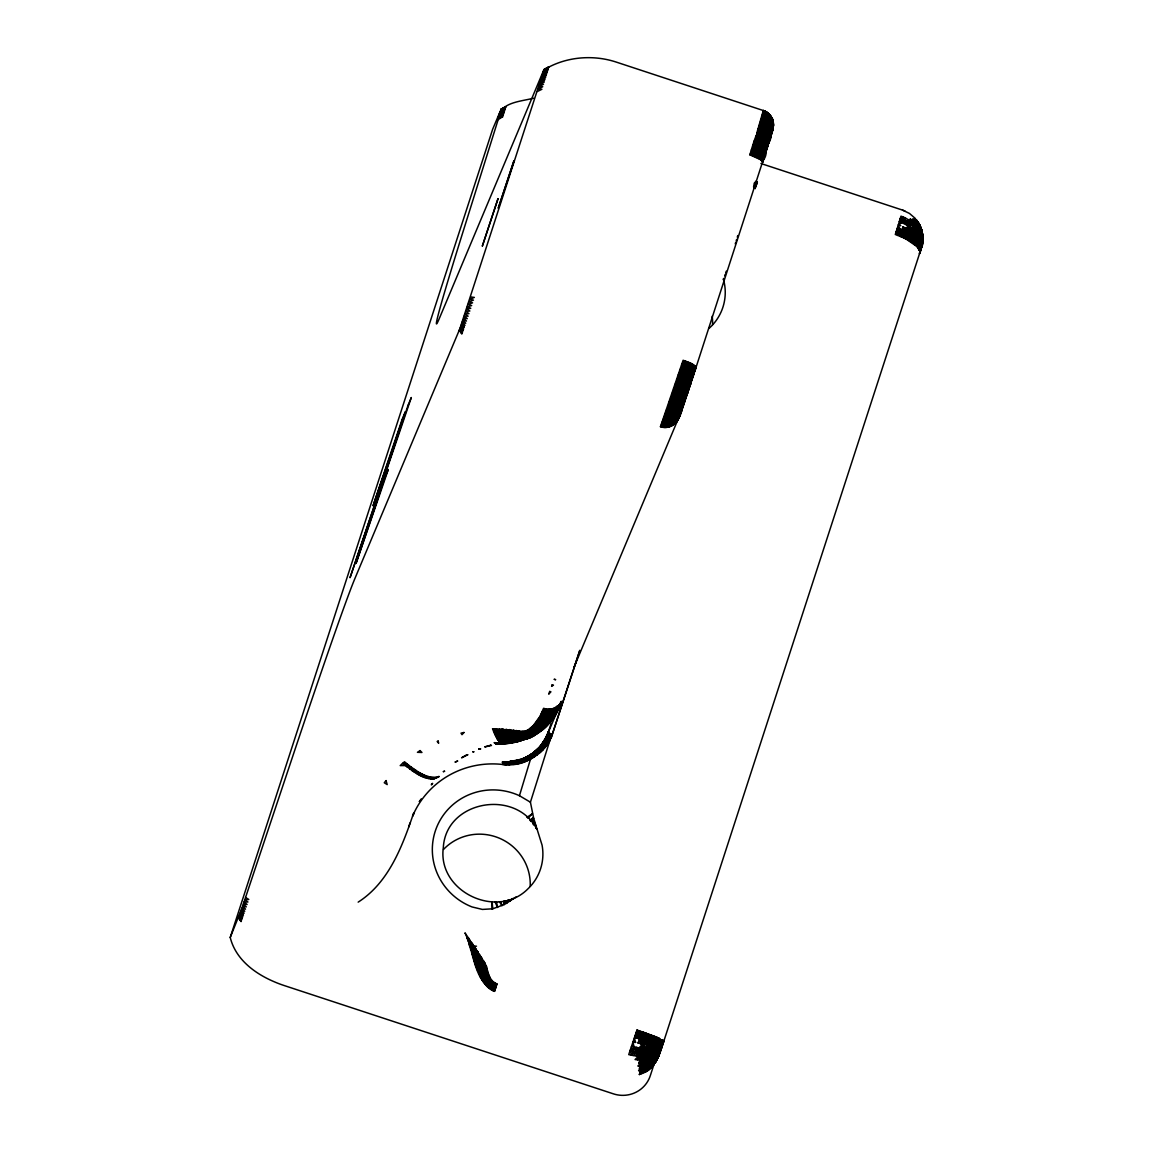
<?xml version="1.0" encoding="UTF-8"?>
<svg xmlns="http://www.w3.org/2000/svg" width="1153" height="1153" viewBox="0 0 1153 1153"><rect width="100%" height="100%" fill="white"/><g stroke="black" fill="none" stroke-linecap="round" stroke-linejoin="round"><path stroke-width="1.5" d="M915.064 219.69C924.403 228.208 924.057 242.101 919.705 253.083L919.935 251.239L916.866 246.526L906.056 239.002L912.945 219.084C923.985 222.803 923.034 239.795 921.146 247.463C924.634 237.878 922.486 226.19 915.237 218.868L910.639 234.664L909.645 234.823L897.135 228.798L900.969 216.159C916.159 221.045 926.479 238.714 919.474 253.819L663.926 1040.871C659.271 1053.77 652.987 1069.278 639.338 1074.538L650.782 1041.908L662.211 1042.528C658.608 1053.712 656.403 1067.649 644.08 1072.708L656.979 1037.296L637.018 1030.004L628.731 1054.62C640.319 1057.416 658.954 1058.598 662.86 1044.013C658.334 1055.341 651.762 1066.453 641.745 1073.731L655.452 1036.677M771.977 132.379L773.49 125.331L772.899 120.258L768.878 113.772L763.315 110.472L756.901 132.725L764.396 136.89L768.085 142.597L762.623 162.314L773.014 127.493L771.328 118.932L764.511 110.933L616.077 62.031C592.411 54.263 564.855 56.828 543.784 69.973L439.365 318.372A265.377 4.67 -71.8 0 1 443.329 296.407L446.442 285.858A265.377 4.67 -71.8 0 1 463.866 229.058L498.168 119.595C498.845 102.141 520.507 101.651 533.551 98.192M913.075 243.24L918.365 222.558L915.237 218.868M555.155 714.37L561.237 701.298C553.656 731.665 522.194 743.656 494.075 742.676C511.961 746.106 521.978 737.358 533.94 726.102L533.94 724.848M556.236 712.583C545.355 735.052 518.994 741.552 496.323 737.502L518.115 738.079L533.19 725.713L540.728 727.831L546.335 726.116C539.373 731.204 529.414 742.907 519.902 737.545L519.196 731.016L492.475 728.797L527.959 733.193L539.258 727.745L543.178 724.675L550.846 716.777L558.369 705.78C548.871 730.843 522.078 745.357 496.049 744.002L496.712 744.319C518.115 743.31 541.276 737.214 553.224 717.555M659.127 1054.62L656.59 1060.645L659.502 1053.611C656.792 1063.023 649.355 1070.95 639.785 1073.443C650.566 1065.358 658.651 1053.683 663.451 1041.173L662.485 1040.28L653.837 1064.853L660.957 1049.518L655.308 1062.807L662.471 1044.085L661.692 1039.963L636.672 1031.07L646.112 1039.79L652.151 1041.289L653.78 1036.014M470.669 949.726L475.122 947.535L485.644 966.704L490.184 979.992L496.294 986.074L492.259 983.869L491.697 980.252L486.537 986.046L484.851 962.957L464.976 932.863C474.214 951.758 473.278 980.857 494.551 991.364L496.986 983.941C488.065 981.001 488.296 969.889 484.851 962.957L476.16 966.819L475.713 956.601L472.687 943.903L469.314 945.561C477.025 956.86 477.832 971.676 486.134 982.687L490.414 986.694L495.242 989.274L495.747 983.451L491.87 990.24L491.034 985.757C480.844 973.694 476.261 957.177 471.635 942.376M762.666 162.04L760.793 159.806C768.46 150.409 774.355 132.725 758.083 128.949L766.255 119.307L770.348 116.972L772.467 119.033L773.519 124.048L772.279 129.972C774.427 126.715 772.755 115.415 769.959 116.784L767.826 112.893L762.724 111.668L763.084 110.861L765.751 111.524C773.793 115.761 774.888 126.196 771.53 133.964M920.786 249.423C926.58 238.109 920.44 212.109 904.082 223.61L899.326 221.679M921.016 248.587C923.481 240.415 923.798 230.672 918.148 223.725L911.937 222.659L906.316 224.821L904.082 223.61L905.624 218.421L899.47 221.203L901.747 222.572L910.539 219.084C919.258 225.469 924.389 237.388 921.175 247.953M536.75 828.949C515.377 788.421 445.793 800.586 443.314 847.642C437.232 891.528 497.102 919.95 527.829 888.949A50.127 48.959 22.8 0 0 542.069 845.12L533.724 818.515L530.423 802.2L549.866 740.457L550.428 733.827L548.352 732.04L551.206 723.248M906.056 239.002L901.588 236.941L905.379 227.89L913.767 224.374L919.417 225.93C924.086 233.266 923.236 242.577 920.483 250.46C924.547 239.68 921.795 226.752 912.945 219.084M475.122 947.535L479.129 963.043L480.614 977.672L488.396 973.838L487.157 986.709L489.549 982.774L483.784 972.051L481.017 956.659L478.942 954.972L473.206 957.783M491.956 908.924L492.158 902.05L492.735 908.795L482.401 909.429L472.067 906.95A61.916 60.475 22.8 0 1 437.059 826.355A61.916 60.475 22.8 0 1 519.441 795.714L530.423 802.2M658.694 1055.759C655.697 1063.772 648.606 1069.869 640.347 1071.973C650.148 1063.787 658.421 1053.165 662.946 1041.188L661.692 1039.963L652.18 1066.741L657.253 1058.987L659.934 1052.415C657.167 1061.336 648.433 1067.274 639.411 1068.413L647.582 1044.748L649.903 1034.529M769.613 140.32C771.717 133.431 765.261 127.306 759.164 125.475L768.302 116.367L771.314 116.741L772.294 121.281L772.467 119.033L771.069 118.024C757.377 124.74 754.12 141.473 749.839 154.79L760.793 159.806L772.841 120.661L769.527 116.006C770.42 114.623 766.356 110.991 766.197 113.325M913.983 243.946L914.776 243.614L913.724 241.755L907.858 233.684L909.544 230.629C929.246 213.709 920.728 269.615 921.939 232.329C920.209 218.45 918.119 241.28 915.986 244.739L914.459 244.306L919.633 224.806L916.851 220.41L916.318 221.491L920.137 228.107L922.112 235.428L920.483 228.236L915.439 226.219L907.526 229.202L904.5 237.1L904.629 238.325L908.29 239.089L917.356 245.402L920.123 251.685C922.948 240.934 915.54 229.951 906.316 224.821L907.858 219.675M492.533 981.174L489.866 984.748L490.313 989.317L494.176 982.543L495.949 987.141L489.549 982.774M544.403 728.004L538.292 729.287L531.879 727.024L533.94 726.102L538.84 720.121L541.016 716.633L541.204 713.88L542.991 712.813L544.807 708.677L547.113 709.095C541.074 724.718 526.762 735.355 512.624 742.662L498.975 741.249L496.842 738.367L502.722 737.978L517.409 741.855M535.078 756.483L545.801 738.093L540.022 746.567L532.369 753.442L533.781 757.276L538.811 752.073L548.424 731.795C544.937 754.581 524.889 767.35 502.622 764.468A88.464 86.403 22.8 0 0 412.615 816.05C401.633 848.089 388.028 883.083 358.165 902.136M766.961 148.78C768.1 142.381 760.677 138.547 755.633 136.746L766.529 122.506L769.57 119.854L772.409 119.465C775.911 131.759 765.88 144.601 762.464 161.391C770.363 151.908 764.28 143.491 754.278 140.997L765.693 125.273L772.236 120.272L772.467 119.033L771.861 117.837L771.328 118.932L770.507 115.646L767.653 114.262L760.98 119.465C771.487 122.146 773.822 134.454 768.792 142.943M911.533 242.159L913.248 236.769C919.979 229.735 925.427 239.305 921.261 245.258L921.117 248.27C922.933 234.866 912.527 222.659 900.176 218.883M468.334 937.591L482.675 967.972L483.986 982.788L490.083 977.802L491.092 989.793L492.562 985.484M537.658 749.061L539.633 752.823C545.066 747.994 551.033 741.826 551.538 734.216L547.3 744.579L544.663 742.849L544.101 741.076L530.539 759.049L519.441 795.714M468.19 941.208L469.891 940.372C473.249 955.088 476.708 970.667 485.471 983.25L485.37 984.576L491.149 979.546L492.677 990.629L494.003 987.588L493.426 981.996L491.884 982.068M525.004 734.807L522.727 735.427L493.844 732.414L506.758 732.501L522.309 734.62L522.05 731.607C535.064 729.474 545.917 720.092 552.258 708.85L557.519 706.486C548.929 731.218 522.871 742.763 498.442 740.615L514.382 741.076L513.33 730.036L526.445 737.315L530.063 737.589L535.093 734.836L531.158 734.62L525.854 731.679L519.196 731.016L528.233 736.363L531.317 736.738L534.084 735.556M901.588 236.941L897.711 235.428L899.801 228.856L898.374 224.806L900.781 225.685L898.562 224.215L901.747 222.572L903.303 217.34L900.277 218.508L902.583 219.776M492.85 982.932L488.483 987.948L489.117 975.784L482.285 980.468L477.457 951.095M639.338 1074.538L645.017 1070.287L653.146 1061.019L659.876 1050.152L663.926 1040.871L661.635 1042.716L656.72 1042.86L637.018 1038.204L639.454 1030.811L650.004 1040.799L647.582 1044.748L636.341 1055.903L639.065 1047.933L645.709 1040.712L647.986 1033.809M542.184 743.901L542.732 745.847L544.908 747.519L548.987 733.149C542.357 752.419 521.732 765.318 502.622 764.468M494.752 984.186L494.868 982.976M770.982 135.823L773.447 124.005L762.191 161.031L766.096 151.403M921.434 247.146L921.679 241.424L915.857 240.213L909.645 234.823L909.544 230.629L903.13 226.723L899.916 235.097L900.089 236.336L904.5 237.1L906.762 239.377L908.29 239.089L909.645 234.823L915.684 245.373L917.356 245.402L921.535 229.577L921.016 230.485L918.365 222.558M922.141 243.816L921.42 239.118L915.972 239.55L908.002 232.877L897.538 227.516L905.177 235.226L908.78 240.487L910.005 240.127L911.446 235.255L911.418 232.171L909.544 230.629M540.022 746.567L542.486 750.344M486.998 983.091L487.344 970.278L478.927 974.199L478.207 966.027L474.272 961.299L481.651 957.653L484.707 971.604L488.728 980.396L487.805 987.343L489.866 984.748M539.633 752.823L543.049 749.796L548.569 732.804L542.169 744.982L535.035 752.693L526.272 758.544L516.371 762.234L516.933 763.906L521.098 762.94C534.286 757.492 544.158 746.51 549.577 733.481L548.194 743.31M922.342 243.067L922.386 238.902L920.944 236.826L918.062 236.668L914.689 238.138M911.446 235.255C928.381 224.374 920.267 246.151 919.474 253.819L922.486 242.289L921.146 247.463L921.261 245.258L918.826 244.638L915.857 240.213L916.087 237.359L914.704 235.558L911.418 232.171L909.789 234.045M656.979 1037.296L658.363 1037.887L657.83 1040.092L646.3 1071.483L655.668 1059.996L661.548 1047.818C659.257 1057.892 648.562 1063.225 638.906 1063.109L645.709 1040.712M643.374 1032.166L640.506 1043.638L653.881 1044.892L661.635 1042.716L659.444 1038.363L655.279 1037.527L654.731 1036.388L653.592 1036.907L652.857 1035.653L651.531 1036.172L647.582 1044.748M535.107 751.352L535.597 753.817L537.327 754.884M916.923 220.439L912.441 236.077L917.356 245.402L916.866 246.526L918.235 246.641L922.169 232.07L921.665 232.935L920.44 227.444L916.649 220.756L920.137 228.107L920.613 227.127M920.627 244.94L919.128 249.725L917.903 242.26L916.981 241.597L918.566 248.688C920.685 244.767 923.351 226.002 922.746 239.738M921.305 247.29L921.953 244.796L921.146 247.463M773.447 124.005L765.52 133.287L751.064 155.194L764.598 110.962L763.935 112.115L768.878 113.772L771.861 120.085L772.395 119.004L772.856 123.746L773.346 122.722L773.144 121.454L772.841 127.522L773.49 125.331L772.957 126.268L773.346 122.722L761.83 160.642L766.14 150.798M772.279 129.972C777.684 115.631 755.374 150.207 752.26 155.626L765.751 111.524L767.653 114.262L754.552 156.534L772.899 128.718L773.447 125.706L772.236 120.272L760.13 159.359C766.759 147.598 781.575 124.293 761.715 116.986L766.601 113.527L766.774 112.144M767.84 113.398L767.249 114.075L768.229 114.896L768.878 113.772L767.84 118.038L755.647 157.01L772.899 128.718L772.582 130.116M770.593 115.689C769.945 129.785 761.874 144.312 758.559 158.422L771.271 134.771M771.933 117.865L759.38 158.898C766.63 148.593 779.082 128.026 760.13 122.29L767.321 115.545L769.714 115.141L770.68 117.837L771.314 116.741M505.908 763.517L506.196 764.713L502.492 764.007L512.926 762.926L515.838 764.093L516.486 762.767L523.073 760.029L532.369 753.442L529.472 755.301L530.539 759.049M919.935 251.239L920.728 247.016L919.777 252.651M579.772 650.623L551.264 737.531L547.257 735.873L548.352 732.04C544.562 744.305 534.92 754.437 523.03 759.193L529.472 755.301C521.574 760.461 512.278 763.358 502.405 762.32L502.521 761.744C521.055 763.661 540.238 752.635 547.142 735.196L558.931 707.149C551.855 723.479 537.615 736.868 519.571 739.087L500.474 732.27L493.369 731.247L506.527 731.449L523.419 733.625M522.05 731.607L526.907 732.486C535.352 727.139 543.265 718.795 544.807 708.677L543.567 708.317L540.022 716.272L533.19 725.713M523.246 758.314L519.729 760.375L527.757 756.209M549.577 733.481L546.234 746.077M519.974 759.438C513.935 760.504 517.495 762.133 520.997 759.092L523.102 758.775M519.816 759.928L510.159 761.211L509.424 762.349L516.616 760.317M753.601 186.973L753.803 185.921L755.258 188.516L753.601 186.973L755.59 187.478L757.362 181.929L755.431 181.381M680.284 413.956C678.05 421.234 669.1 424.304 662.312 421.825C677.272 406.231 686.885 386.356 695.749 366.87L692.276 378.76L678.353 374.826L686.712 361.538L664.214 427.446C681.625 412.414 688.701 388.921 695.908 367.778C693.933 363.195 687.361 362.215 683.124 360.255L660.438 426.711C668.682 429.738 677.978 423.915 679.722 415.484L677.258 421.018L680.284 413.956L574.021 667.198M753.99 184.898L756.238 185.474L755.1 183.125L756.829 183.601L756.094 182.433L757.103 182.736L756.296 181.597L755.114 186.224L755.921 186.455L754.307 182.952M651.733 1035.221L651.531 1036.172L657.325 1041.505L658.781 1041.735L659.588 1039.156M770.535 116.136L757.651 157.961L771.458 133.705M763.762 158.768L760.807 154.516L751.381 150.049L767.48 126.931L771.501 123.011L773.36 123.169M516.025 896.948L507.118 902.842L505.014 900.839L504.106 904.629L492.735 908.795M552.676 718.29L546.191 721.158L537.918 719.746L547.113 709.095M764.886 155.309C764.799 149.515 757.305 147.353 752.851 145.451L766.63 126.081L772.669 121.454L761.355 160.238L768.114 145.004M766.601 113.527L753.428 156.073L767.019 134.959L773.014 127.493M769.527 116.006L756.685 157.485L772.669 129.914M529.486 759.683L542.083 744.204M737.761 235.572L737.3 237.187M660.928 1049.446L662.182 1045.973C659.502 1057.719 645.55 1061.264 635.087 1059.521L646.199 1048.826L652.151 1041.289L641.861 1031.632L638.07 1043.061L640.506 1043.638L641.846 1039.66L635.966 1033.203L659.228 1040.467L662.946 1041.188L663.22 1040.222M910.539 219.084L907.526 229.202L908.002 232.877M920.973 247.866L921.838 244.998M540.296 752.448L548.338 732.27M736.219 240.79L736.623 239.449M770.017 138.475L767.912 145.768M920.728 247.016L919.546 250.806L918.826 244.638L920.08 248.327M907.858 233.684L905.379 227.89L904.442 230.903L903.448 231.321L902.165 229.822M735.254 243.874L735.758 242.274M768.215 144.226L765.952 151.965M916.087 237.359L919.056 243.096L919.935 249.711L914.07 237.547L914.704 235.558M526.417 756.93L526.388 759.005L539.921 746.885M918.264 241.15L917.903 242.26L915.972 239.55M920.166 250.46L920.613 249.091M661.981 1039.718L650.306 1075.663A29.488 28.796 22.8 0 1 613.41 1093.851L284.142 985.527A63.04 33.999 18.9 0 1 273.333 981.376C254.02 972.988 235.543 958.936 230.225 937.475L492.634 129.309L501.18 109.074L505.691 106.797L501.195 109.304L505.706 107.042L501.108 109.708L505.605 107.503L500.95 110.313L505.432 108.195L500.733 111.12L505.187 109.088L500.445 112.115L504.87 110.198L500.099 113.282L504.481 111.524L499.696 114.637L504.034 113.023L499.235 116.136L503.515 114.723L498.73 117.793L502.939 116.583L498.168 119.595M230.225 937.475L242.015 908.045L290.859 761.902A265.377 4.67 -71.8 0 1 317.161 684.017L323.085 666.765A265.377 4.67 -71.8 0 1 354.865 578.633L459.845 328.792L544.115 69.396L548.597 67.09M552.301 719.832L556.74 706.155M695.908 367.778L763.834 157.975M755.258 188.516L755.114 186.224L753.961 188.17M639.238 1070.892L650.912 1034.933M555.76 713.275C546.983 728.336 530.539 735.989 515.146 742.316L512.235 740.803L509.698 729.575L521.776 735.066L521.3 736.522L522.655 737.329L528.016 738.482M551.264 737.531L579.757 650.335M691.123 382.364C690.359 390.939 680.054 385.304 675.154 384.497L688.932 362.474L666.765 427.374L676.148 416.19L687.102 393.807L691.123 382.364L686.756 382.378L676.753 379.697L687.851 361.999L665.483 427.46L671.06 422.214L677.157 413.351L689.926 385.967L684.781 400.653L678.641 403.593L669.115 402.411L692.665 364.362L671.637 425.961L676.422 419.577L682.677 406.764L687.592 392.928L686.208 394.528L682.389 395.45L672.04 393.793L690.935 363.426L669.273 426.884L678.05 415.051L686.467 396.243C683.325 401.575 675.456 399.529 670.542 398.203L691.843 363.901L670.469 426.466L677.186 417.472L685.386 399.399C684.522 407.975 674.13 408.825 667.746 406.389L681.135 386.154L693.414 364.824L672.747 425.356L678.814 415.93L684.363 402.383C683.369 410.9 673.15 412.702 666.463 410.108L679.607 390.752L694.077 365.27L673.799 424.65L678.079 417.948L683.412 405.164C682.245 413.567 672.242 416.276 665.267 413.538L678.094 395.22L694.639 365.703L674.779 423.857L681.682 410.079C679.376 417.069 670.469 418.928 664.171 416.651L679.247 395.364L695.115 366.106L676.523 422.027L684.32 401.215L695.475 366.495L675.687 422.978L678.295 418.957M542.011 750.012L546.104 743.901L550.428 733.827L549.923 737.574L550.774 738.554M631.685 1046.002C640.434 1048.985 661.606 1052.285 662.946 1041.188M689.58 386.442L692.333 378.703M408.724 826.96L410.021 822.968M663.134 1043.047L663.58 1041.923C659.487 1056.191 641.039 1052.862 630.057 1050.787L631.368 1054.836L632.723 1050.916L636.6 1047.4L633.847 1055.442L645.291 1044.488L646.112 1039.79L634.914 1036.388L637.018 1038.204L639.266 1037.786L635.62 1034.284L658.781 1041.735L651.416 1052.185L637.868 1066.049C647.337 1065.833 657.469 1060.544 660.424 1051.046L657.686 1057.805L650.364 1068.5L660.727 1039.588L661.966 1041.923M773.058 127.839L772.611 128.761C772.899 122.463 768.201 116.727 762.32 114.882L765.491 112.879M687.592 392.928L677.142 415.656L668.034 427.186L689.97 362.95L673.583 389.21L683.815 391.198L686.943 390.896L688.745 389.498L687.404 393.389M630.259 1050.167L632.723 1050.916L634.136 1046.751L632.882 1042.456L635.606 1042.384L634.366 1038.046L637.018 1038.204M725.713 272.857L726.289 271.171M689.926 385.967L687.102 393.807M724.66 275.898L725.165 274.443M685.141 400.048L686.467 396.243M685.386 399.399L682.677 406.764M681.322 411.03L682.504 407.744C681.668 417.055 671.622 422.733 663.177 419.418L677.805 399.63L693.775 370.228L681.567 365.069L684.349 360.658L661.663 427.071C676.278 416.564 683.023 398.434 690.546 382.71M683.412 405.164L680.861 411.952M661.62 1047.457L662.86 1044.013M547.257 735.873L548.439 732.616M723.407 279.415L723.781 278.392M678.44 418.798L679.247 416.709C676.465 423.31 668.12 426.206 661.548 423.857C677.69 408.45 687.13 387.379 695.908 367.202C687.635 388.114 678.238 410.482 660.928 425.486C671.219 429.334 680.472 419.937 681.682 410.079M661.548 1047.818L655.077 1061.596L648.404 1070.085L657.441 1044.445L656.72 1042.86L658.781 1041.735M660.957 1049.518C658.478 1060.284 649.759 1069.263 638.589 1070.633L651.2 1057.993L661.635 1042.716M762.623 161.737L763.848 158.393M690.849 382.623L695.965 367.504L694.726 371.396L693.775 370.228M679.391 416.06L680.947 412.154L678.786 417.66L679.304 416.593M677.892 419.937L679.722 415.484M413.307 814.508L413.74 813.398L412.615 816.05L413.74 813.398M493.801 986.233L492.648 986.867L494.695 987.89L493.484 990.975L492.648 986.867L491.034 985.757L491.654 984.821M548.41 736.882L543.366 746.438L538.811 752.073L538.682 753.774L531.735 758.53M917.802 247.621L918.235 246.641M662.471 1044.085L663.782 1041.073M534.17 734.965C545.989 727.413 555.674 716.46 560.444 703.143C554.708 712.943 543.582 740.975 528.189 730.123M544.807 708.677L541.91 712.453L544.086 713.087L545.931 708.922M907.887 239.983L908.29 239.089M765.664 111.481L765.088 112.677L763.315 110.472L763.935 112.115M769.7 114.651L769.137 115.804L768.575 114.104M922.328 237.936C923.784 234.78 921.333 244.926 922.429 242.274M909.631 240.963L910.005 240.127L907.123 236.264L899.801 228.856M547.156 735.254L545.801 739.03L549.318 741.379M640.03 1059.881L650.595 1048.812L655.538 1041.966L646.516 1033.275L637.58 1059.78L648.447 1048.884L653.91 1041.663L645.406 1032.872M677.661 420.009L678.829 417.862M662.211 1042.528L653.102 1057.157L641.025 1070.143M680.083 414.143L680.558 413.163M546.825 744.319L548.511 741.004L549.866 740.457M540.022 716.272L541.016 716.633L542.991 712.813M527.959 733.193L538.999 724.156L548.583 709.181L552.258 708.85C546.983 722.686 534.877 734.908 519.902 737.545L499.797 730.022L492.922 730.051C502.232 730.253 510.347 736.061 519.297 737.142L518.115 738.079M545.801 738.093L533.464 756.945M558.369 705.78C552.618 716.2 545.484 726.462 535.323 733.02M919.561 224.777L919.056 225.801L916.851 220.41M541.016 716.633C547.992 719.328 556.899 715.984 558.499 707.971C550.226 725.943 532.441 737.488 513.878 742.056M514.382 742.446L530.063 737.589M749.839 154.79L764.641 132.509L772.697 123.818L773.159 127.68C773.663 121.67 768.907 115.026 762.796 113.167L766.86 112.187M660.352 1043.566L649.168 1058.685L639.411 1068.413M491.034 985.757L489.175 988.51L489.319 984.186L490.558 983.855M521.963 732.602L524.889 732.256L528.896 734.879C543.063 730.743 553.916 718.377 559.291 704.829C552.806 717.858 541.737 731.045 526.878 733.769L521.113 738.237M659.444 1038.363L658.219 1038.622L660.669 1042.889L640.319 1065.848M552.719 718.132L545.283 726.779L536.433 733.034M645.291 1044.488L647.698 1041.217M528.276 760.288L529.89 758.126L527.31 760.692L526.806 759.942L537.557 749.407M662.485 1042.427L663.451 1041.173M558.009 708.749L552.618 712.684L544.086 713.087M638.07 1043.061L640.982 1039.415M546.306 713.433L539.763 720.452L536.462 723.277L535.641 722.902L548.583 709.181C544.62 721.49 534.127 733.222 521.3 736.522L510.491 734.706L494.81 734.591L519.772 736.767L501.699 728.941L499.797 730.022L500.82 733.337L503.53 739.491L506.556 743.137M503.76 901.07L504.106 904.629L507.118 902.842L507.969 900.032L509.9 901.055L512.062 898.648L513.474 898.663M439.005 776.502C426.696 784.213 412.298 770.377 402.584 763.387L400.206 765.592L409.07 765.563C417.53 771.443 428.066 780.077 439.005 776.502L433.845 779.01L435.229 777.511L432.332 779.039L433.715 777.511L430.689 778.895L432.087 777.353L428.93 778.592L430.343 777.036L427.071 778.131L428.512 776.56L425.126 777.497L426.581 775.911L423.079 776.704L424.563 775.119L420.96 775.767L422.488 774.167L418.77 774.672L420.341 773.072L416.536 773.447L418.15 771.833L414.258 772.063L415.916 770.449L411.938 770.564L413.653 768.936L409.603 768.936L411.362 767.307L407.254 767.192L409.07 765.563L404.501 761.758L402.584 763.387L406.778 763.718L404.919 765.333M527.843 818.255L532.47 813.701L526.863 817.376M543.899 728.307C540.57 732.515 534.3 730.858 530.452 728.321C539.301 724.733 546.392 717.209 551.062 709.052C547.761 719.847 539.042 727.874 530.106 734.259L527.887 734.375L519.441 740.37L515.593 741.509M639.065 1047.933L631.368 1054.836M638.906 1063.109L655.74 1044.719L655.192 1042.687L657.037 1042.197L649.687 1035.509L650.854 1034.875M471.851 944.307L483.698 967.554L484.822 983.783L489.362 979.819L489.65 976.966L483.136 981.693L480.974 962.121L478.942 954.972L479.706 954.569M708.965 328.461L710.19 327.337A50.127 48.959 22.8 0 0 724.415 283.508L723.349 278.968M540.671 731.146L541.824 730.123L537.255 733.596M533.421 817.362L529.933 820.46L533.724 818.515L530.812 821.397L534.459 821.109L532.729 823.79L535.122 823.386L533.493 824.77L535.583 824.971L535.886 828.358M526.806 759.942L524.73 761.758L520.291 762.81M652.771 1042.298L649.788 1044.906L649.615 1041.663M529.342 755.705L530.913 754.365M531.158 734.62C541.189 727.139 552.229 719.429 556.596 707.12L544.764 724.531L532.196 734.865M903.563 237.806L904.5 237.1L896.861 229.663L897.135 228.798L906.445 238.08M647.755 1034.832L648.735 1034.082M521.877 733.582L516.285 730.498L517.308 738.684L515.694 739.851L497.894 739.923C531.216 743.642 506.743 739.419 496.842 738.367M533.94 726.102L544.072 717.353L549.822 709.167C546.681 719.688 538.437 728.35 529.025 733.784M496.986 983.941L495.905 984.72L496.64 984.993M534.17 732.861C543.438 726.707 550.846 717.627 555.602 707.683C549.952 717.613 542.847 727.889 531.778 732.141M493.426 981.996L495.098 986.838L494.003 987.588L494.882 990.326L489.794 987.617L485.471 983.25M643.1 1033.218L644.224 1032.454M660.02 1041.88L658.233 1042.961L658.983 1044.056M519.109 734.922L506.124 729.229L508.286 737.963L511.096 742.662L494.738 743.181L513.258 741.869L511.831 742.273M532.974 732.573C545.369 727.154 554.391 716.099 559.911 704.007C554.478 717.497 543.841 729.085 530.106 734.259M533.205 734.98L543.366 728.581L549.39 722.527L543.178 724.675L536.462 723.277M660.438 426.711L666.074 422.589L675.024 411.03L684.161 395.234L693.4 374.884L679.967 369.94L685.545 361.091L662.932 427.302C679.088 414.633 686.381 393.029 693.529 375.042M534.992 751.713L523.073 760.029M505.735 106.811L501.065 109.276L505.36 107.474M472.932 948.616L474.042 957.394L472.11 954.28L472.672 953.473L476.809 951.441L477.991 951.931M543.784 69.973L548.641 67.119L544.086 69.627L548.597 67.378L543.985 70.074L548.497 67.868L543.827 70.722L548.309 68.603L543.582 71.572L548.035 69.569L543.279 72.625L547.704 70.737L542.919 73.864L547.286 72.135L542.486 75.276L546.81 73.72L542.011 76.862L546.263 75.493L541.463 78.606L545.657 77.453L540.872 80.494L544.994 79.571L540.238 82.512L544.288 81.82L539.561 84.63L543.524 84.212L538.855 86.864L542.732 86.706L538.12 89.156L541.896 89.285L537.341 91.519M500.892 109.679L503.875 108.209M530.567 731.593C541.305 727.413 550.111 718.737 554.535 708.158C549.073 719.659 538.97 728.494 526.907 732.486M519.571 739.087L520.666 739.52L528.896 734.879L533.349 735.686M525.393 739.304L520.666 739.52M529.357 730.916C539.633 726.736 549.232 718.953 553.426 708.547C547.473 719.328 537.586 727.831 525.854 731.679M530.582 736.753L522.842 739.995M911.418 232.171C915.035 229.49 922.011 229.144 922.544 234.924M475.295 964.773L483.914 961.328M538.955 732.472L537.5 732.919M646.473 1040.914L648.101 1040.323L648.678 1041.447M531.317 736.738L523.577 739.102M504.51 743.31L508.862 743.051L505.533 737.92L502.823 728.984L519.109 735.801L521.776 735.066M532.772 735.729L522.352 738.756M529.328 737.675L521.761 739.822M516.443 760.836L512.912 761.96L510.159 761.211M763.127 111.87L764.54 111.437M524.802 739.289L527.382 738.525M516.703 737.877L519.297 737.142M646.112 1039.79L640.506 1043.638L644.037 1039.199L636.326 1032.137L659.228 1040.467L657.599 1040.799L653.592 1036.907M912.412 242.779L913.421 242.49L905.941 232.575L905.379 227.89M639.439 1038.954L641.385 1038.421M492.259 983.869L490.284 981.924L489.074 982.169L485.932 985.325L486.134 982.687L484.678 982.27M910.668 241.626L911.893 241.381L903.448 231.321M514.512 742.215L518.389 741.61M524.197 734.245L526.878 733.769M509.525 761.83L502.405 762.32M496.049 744.002L506.109 742.777L495.401 743.627L501.714 743.555M897.711 235.428L895.622 233.54L899.916 235.097L896.27 231.537L908.953 237.331L917.745 244.277C913.781 236.408 904.73 232.618 896.861 229.663L895.29 234.578L899.916 235.097L901.963 235.947L902.41 237.302M918.019 243.139L921.189 243.052L921.867 244.796M763.329 110.976L764.598 110.962M510.116 741.783L498.975 741.249L511.096 742.662M634.136 1046.751L631.44 1046.722L632.723 1050.916M912.441 236.077L911.317 236.019L917.356 245.402M913.133 237.504L914.07 237.547M521.315 740.687L511.514 738.842L497.361 739.174L512.48 741.35M519.614 741.307L501.93 736.263L495.3 735.614L501.555 735.326L514.483 739.073M470.64 296.998L474.33 297.402L469.847 299.405L473.451 300.097L469.055 301.841L472.557 302.835L468.248 304.277L471.649 305.574L467.441 306.712L470.755 308.298L466.648 309.119L469.862 310.993L465.855 311.469L468.968 313.645L465.091 313.76L468.104 316.21L464.342 315.965L467.268 318.675L463.621 318.069L466.475 321.038L462.944 320.058L465.711 323.272L462.295 321.918L464.99 325.362L461.704 323.633L464.313 327.279L461.157 325.189L463.693 329.023L460.667 326.573L463.146 330.58L460.22 327.783L462.656 331.92L459.845 328.792L462.238 333.058L459.528 329.614L461.877 333.981L459.283 330.219M516.616 737.084L495.804 736.58L502.319 737.142L514.858 740.428M509.785 764.713L506.008 764.108L516.371 762.234L513.027 763.488L513.373 764.439M470.41 948.933L471.808 949.178L469.04 940.776L466.835 938.196M657.325 1041.505L635.26 1035.351L637.105 1037.109M490.184 979.992L488.137 979.502M914.588 238.844L915.54 239.075M754.898 184.062L756.541 184.523L755.273 182.217M517.308 738.684L500.82 733.337L494.32 733.524L501.18 734.36L517.567 739.678M633.156 1041.635L635.606 1042.384M760.922 163.51L902.525 210.091L909.458 213.435L915.295 218.45M551.076 734.072L552.402 734.504M494.695 987.89L495.588 988.222L495.098 986.838M902.525 210.091L904.932 211.013M514.324 738.352L516.501 739.289M764.295 111.308L765.693 111.985M488.728 980.396L490.284 981.924M765.448 111.87L766.803 112.648M245.589 897.481L248.774 899.441L244.825 899.758L247.924 902.006L244.09 901.977L247.088 904.485L243.369 904.096L246.281 906.878L242.678 906.128L245.503 909.155L242.015 908.045L244.753 911.302L241.395 909.832L244.061 913.306L240.818 911.49L243.427 915.165L240.285 912.989L242.822 916.837L239.81 914.315L242.289 918.336L239.392 915.482L241.813 919.633L239.031 916.462L241.409 920.728L238.729 917.24L241.063 921.622L238.484 917.846M501.166 743.209L499.523 741.84M473.739 959.57L475.223 960.867L474.085 952.796M648.101 1040.323L637.018 1030.004M897.798 234.29L895.953 232.531L908.636 238.21L916.246 244.119M657.83 1040.092L655.279 1037.527M656.821 1038.104L658.032 1039.357M468.651 943.558L470.165 945.143M754.163 183.903L755.374 185.215M901.963 235.947L896.573 230.586L909.227 236.48L916.678 242.851M486.076 981.174L476.189 960.435M499.465 901.732L502.031 905.681L500.777 901.603M474.042 948.083L484.692 967.122L488.8 978.926M509.165 899.715L509.9 901.055M768.792 113.729L769.483 115.026M915.857 240.213L916.851 242.231M494.551 991.364L493.311 987.242M766.558 112.518L767.249 114.075M495.127 902.021L497.548 907.497L496.482 902.006M505.014 900.839L506.109 903.448M767.595 113.268L768.229 114.896M499.48 728.84L499.797 730.022M475.454 952.119L478.207 966.027M484.001 963.404L485.384 981.722L486.782 982.125L486.552 966.272L477.27 969.846L477.183 966.43M653.549 1042.442L653.881 1044.892M903.13 226.723L903.635 230.499M919.431 246.122L919.662 248.313M913.147 233.814L913.248 236.769M544.173 747.029L544.216 748.484M896.011 231.796A29.488 28.796 22.8 0 1 906.417 239.175M476.492 946.209A61.916 60.475 22.8 0 1 471.13 945.647M443.545 849.415A50.127 48.959 22.8 0 1 499.508 838.26A50.127 48.959 22.8 0 1 530.193 886.369M712.194 316.196A50.127 48.959 22.8 0 1 712.554 324.757M472.744 751.713L473.782 751.785L472.744 751.713M482.358 246.036L498.01 198.676L482.358 246.036M498.298 208.088L513.964 160.728L498.298 208.088M431.626 783.968L431.409 784.934L432.663 783.377L431.626 783.968M402.066 419.519L373.053 505.749L405.323 411.78L402.066 419.519M408.061 405.251L350.036 577.711L411.318 397.511L408.061 405.251M385.044 477.212L356.032 563.442L388.302 469.458L385.044 477.212M549.693 691.454L548.698 694.164L550.932 691.814L549.693 691.454M552.201 684.781L551.624 686.309L553.44 685.127L552.201 684.781M658.565 1056.033L657.686 1058.382L658.565 1056.033M554.305 679.319L555.544 679.665L554.305 679.319M421.191 799.202L419.418 801.551L421.191 799.202M386.039 780.595L384.266 782.757L387.192 784.588L386.039 780.595M463.967 732.486L462.007 734.692L460.998 733.149L463.967 732.486M444.554 771.227L443.386 771.631L444.554 771.227M466.792 754.754L461.575 757.809L467.902 754.739L466.792 754.754M420.067 750.574L417.444 752.318L421.94 752.477L420.067 750.574M457.582 761.066L455.248 762.018L457.582 761.066M490.702 745.184L484.721 746.913L491.466 745.458L490.702 745.184M438.169 741.062L437.174 741.48L438.659 743.253L438.169 741.062M480.556 748.931L478.726 749.09L480.556 748.931"/></g></svg>
